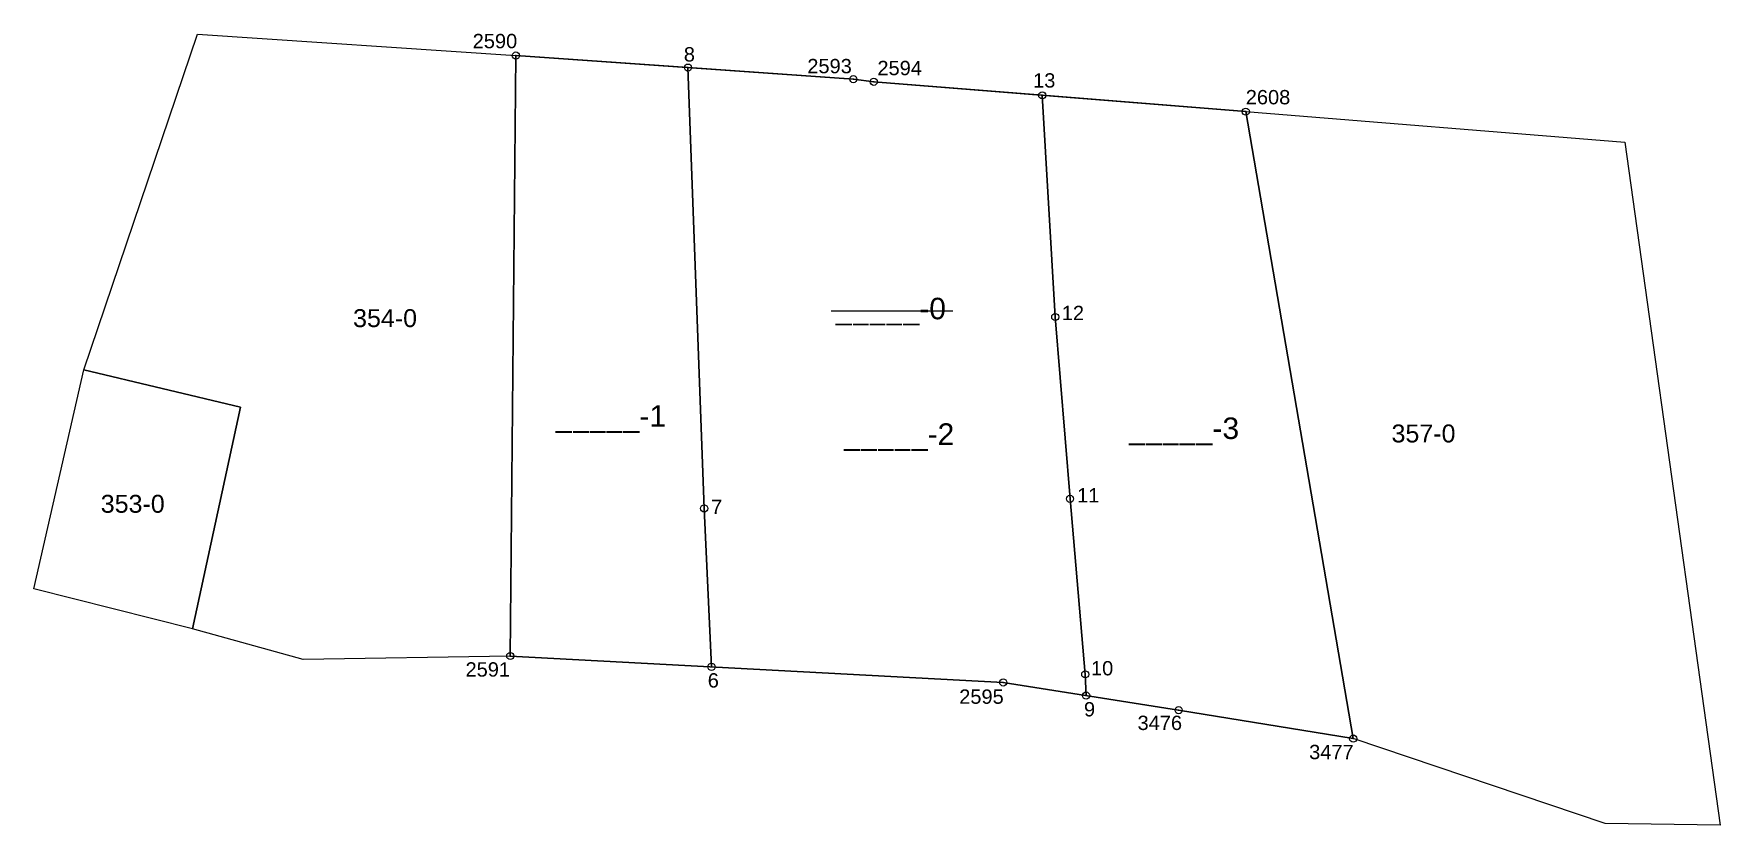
# Model space of a CAD drawing. Header units: metres. Extents: x 7517948 to 7518944, y 4692816 to 4692996.
# Drawn here: x 7518708.7 to 7518944.2, y 4692885.8 to 4692996.3 of the extents above.
import ezdxf

# ---------------------------------------------------------------- set-up
doc = ezdxf.new("R2010")
doc.units = ezdxf.units.M
doc.header["$PDMODE"] = 32
doc.header["$PDSIZE"] = 1
for name, color, linetype in [('Nr e Pikave Gjeodezike te Parceles Baze', 7, 'Continuous'), ('Nr Parceles Baze', 7, 'Continuous'), ('Nr_Parcelave_Fqinje', 8, 'Continuous'), ('Nr_Parceles_Re', 1, 'Continuous'), ('Parcela_Bazë', 7, 'Continuous'), ('Parcelat_Fqinje', 8, 'Continuous'), ('Parcelë_e_Re', 1, 'Continuous'), ('Pikat', 7, 'Continuous'), ('Pikë_e_Ndarjes', 1, 'Continuous')]:
    doc.layers.add(name, color=color, linetype=linetype)
doc.styles.get("Standard").update_dxf_attribs({"font": 'arial.ttf'})

msp = doc.modelspace()

# ---------------------------------------------------------------- linework, layer by layer
at = {"layer": 'Nr Parceles Baze', "color": 1}
msp.add_line((7518820.03, 4692957.6), (7518837.03, 4692957.6), dxfattribs=at)
at = {"layer": 'Parcela_Bazë', "lineweight": 30, "flags": 128}
msp.add_lwpolyline([(7518776, 4692993.24), (7518775.22, 4692909.41), (7518844.05, 4692905.72), (7518868.54, 4692901.85), (7518892.91, 4692897.88), (7518877.91, 4692985.41), (7518825.97, 4692989.58), (7518823.12, 4692989.95)], close=True, dxfattribs=at)
at = {"layer": 'Parcelat_Fqinje'}
for points in [[(7518715.68, 4692949.36), (7518731.57, 4692996.24), (7518776, 4692993.24), (7518775.22, 4692909.41), (7518746.3, 4692908.93), (7518730.84, 4692913.2), (7518737.54, 4692944.13), (7518715.68, 4692949.36)], [(7518877.91, 4692985.41), (7518930.83, 4692981.15), (7518944.16, 4692885.78), (7518928.09, 4692886.03), (7518892.91, 4692897.88), (7518877.91, 4692985.41)], [(7518708.68, 4692918.81), (7518715.68, 4692949.36), (7518737.54, 4692944.13), (7518730.84, 4692913.2), (7518708.68, 4692918.81)]]:
    msp.add_lwpolyline(points, dxfattribs=at)
at = {"layer": 'Parcelë_e_Re', "linetype": 'Continuous'}
for points in [[(7518800.03, 4692991.56), (7518776, 4692993.24), (7518775.22, 4692909.41), (7518803.31, 4692907.9), (7518802.29, 4692930.01), (7518800.03, 4692991.56)], [(7518800.03, 4692991.56), (7518802.29, 4692930.01), (7518803.31, 4692907.9), (7518844.05, 4692905.72), (7518855.62, 4692903.89), (7518855.5, 4692906.85), (7518853.37, 4692931.35), (7518851.31, 4692956.74), (7518849.5, 4692987.69), (7518825.97, 4692989.58), (7518823.12, 4692989.95), (7518800.03, 4692991.56)], [(7518849.5, 4692987.69), (7518851.31, 4692956.74), (7518853.37, 4692931.35), (7518855.5, 4692906.85), (7518855.62, 4692903.89), (7518868.54, 4692901.85), (7518892.91, 4692897.88), (7518877.91, 4692985.41), (7518849.5, 4692987.69)]]:
    msp.add_lwpolyline(points, dxfattribs=at)
at = {"layer": 'Pikat'}
for p in [(7518776, 4692993.24), (7518823.12, 4692989.95), (7518825.97, 4692989.58), (7518877.91, 4692985.41), (7518775.22, 4692909.41), (7518844.05, 4692905.72), (7518868.54, 4692901.85), (7518892.91, 4692897.88)]:
    msp.add_point(p, dxfattribs=at)
at = {"layer": 'Pikë_e_Ndarjes'}
for p in [(7518800.03, 4692991.56), (7518849.5, 4692987.69), (7518851.31, 4692956.74), (7518853.37, 4692931.35), (7518802.29, 4692930.01), (7518803.31, 4692907.9), (7518855.5, 4692906.85), (7518855.62, 4692903.89)]:
    msp.add_point(p, dxfattribs=at)

# ---------------------------------------------------------------- texts
at = {"layer": 'Nr e Pikave Gjeodezike te Parceles Baze'}
for s, p in [('2590', (7518769.97, 4692994.26)), ('2593', (7518816.69, 4692990.77)), ('2594', (7518826.48, 4692990.5)), ('2608', (7518877.91, 4692986.43)), ('2591', (7518768.97, 4692906.54)), ('2595', (7518837.9, 4692902.74)), ('3476', (7518862.8, 4692899.08)), ('3477', (7518886.76, 4692895.01))]:
    msp.add_text(s, height=2, dxfattribs=at).set_placement(p)
at = {"layer": 'Nr Parceles Baze'}
msp.add_text('_____-0', height=3, dxfattribs=at).set_placement((7518820.67, 4692956.42))
at = {"layer": 'Nr_Parcelave_Fqinje'}
for s, p in [('354-0', (7518753.27, 4692955.33)), ('357-0', (7518898.26, 4692939.23)), ('353-0', (7518718.04, 4692929.41))]:
    msp.add_text(s, height=2.5, dxfattribs=at).set_placement(p)
at = {"layer": 'Nr_Parceles_Re', "char_height": 3, "attachment_point": 1}
for s, insert in [('_____-1', (7518781.59, 4692944.42)), ('_____-2', (7518821.83, 4692941.89)), ('_____-3', (7518861.61, 4692942.71))]:
    msp.add_mtext_dynamic_manual_height_columns(s, width=6.4622, gutter_width=1, heights=[0], dxfattribs=dict(at, insert=insert))
at = {"layer": 'Pikë_e_Ndarjes', "char_height": 2, "attachment_point": 1}
for s, width, insert in [('8', 1.2484, (7518799.45, 4692994.41)), ('13', 1.2484, (7518848.22, 4692990.77)), ('12', 2, (7518852.22, 4692958.3)), ('11', 1.2484, (7518854.36, 4692932.85)), ('7', 1.2484, (7518803.26, 4692931.23)), ('10', 1.2484, (7518856.3, 4692908.71)), ('6', 1.2484, (7518802.79, 4692907.01)), ('9', 1.2484, (7518855.32, 4692902.98))]:
    msp.add_mtext_dynamic_manual_height_columns(s, width=width, gutter_width=1, heights=[0], dxfattribs=dict(at, insert=insert))

doc.saveas('drawing.dxf')
